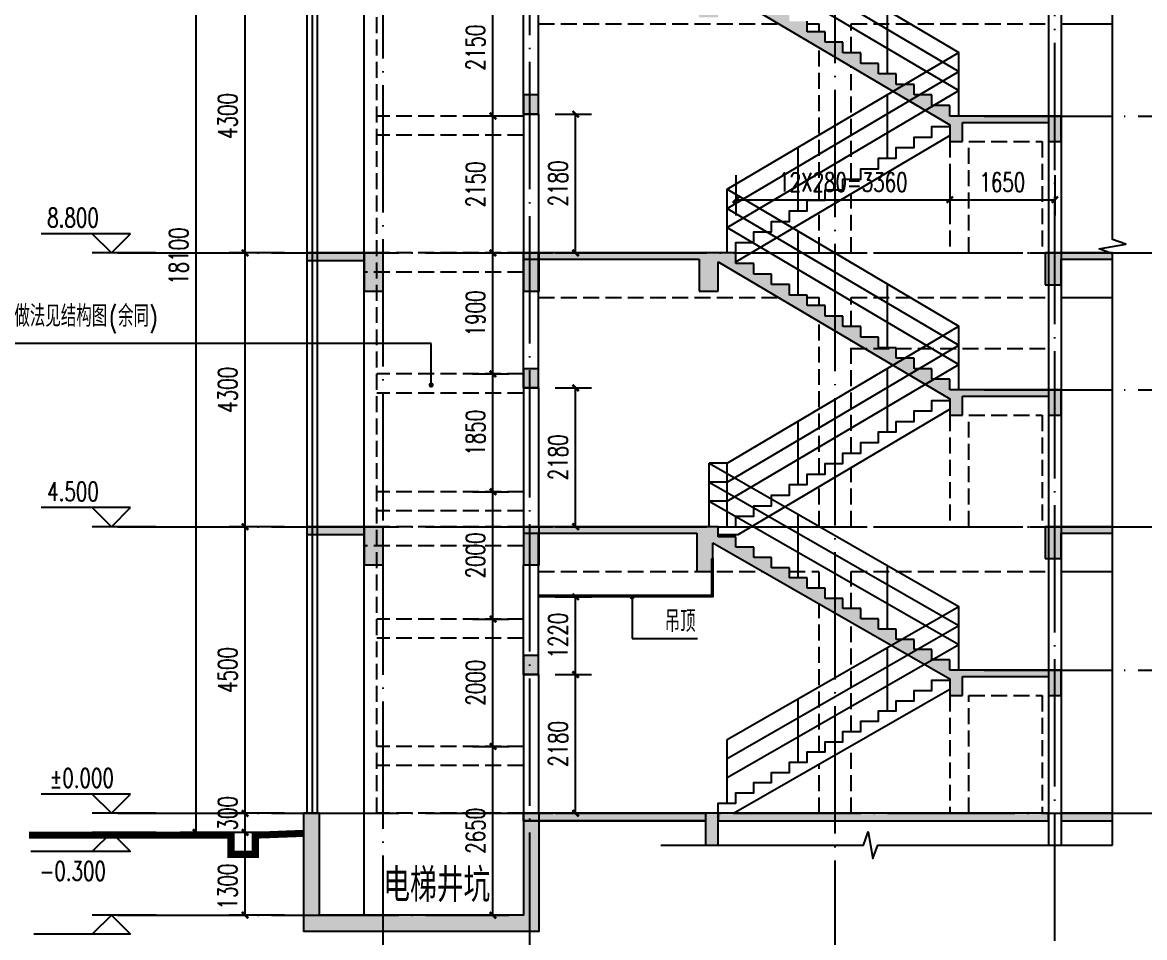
# Model space of a CAD drawing. Extents: x -93062 to 326984, y -142534 to 91021.
# Drawn here: x 140691 to 158321, y -97748 to -83378 of the extents above; entities that cross this region are included whole.
import ezdxf

# ---------------------------------------------------------------- set-up
doc = ezdxf.new("R2010")
doc.units = 0
doc.header["$LTSCALE"] = 1000
doc.header["$MEASUREMENT"] = 0
doc.linetypes.add('DASH', pattern=[0.35, 0.25, -0.1])
doc.linetypes.add('DOTE', pattern=[2.42, 2, -0.2, 0.02, -0.2])
doc.layers.get('0').update_dxf_attribs({"color": 8})
doc.layers.get('Defpoints').update_dxf_attribs({"color": 8})
for name, color, linetype in [('AXIS', 8, 'Continuous'), ('CENTRE LINE', 8, 'DOTE'), ('DIM_ELEV', 8, 'Continuous'), ('DIM_LEAD', 8, 'Continuous'), ('DIM_SYMB', 8, 'Continuous'), ('DOTE', 8, 'DOTE'), ('EQUIPMENT', 8, 'Continuous'), ('HANDRAIL', 8, 'FENCELINE1'), ('PUB_DIM', 8, 'Continuous'), ('PUB_TEXT', 8, 'Continuous'), ('STAIR', 8, 'Continuous'), ('TEXT', 8, 'Continuous'), ('WALL', 8, 'Continuous'), ('WINDOW', 8, 'Continuous')]:
    doc.layers.add(name, color=color, linetype=linetype)
doc.styles.add('_TCH_DIM', font='SIMPLEX', dxfattribs={"bigfont": 'GBCBIG'})
doc.styles.add('_TCH_DIM_T3', font='SIMPLEX', dxfattribs={"width": 0.705882, "bigfont": 'GBCBIG'})
doc.styles.add('HZTXT', font='geditxt.shx', dxfattribs={"width": 0.8, "bigfont": 'hztxt1.shx'})
doc.linetypes.add('FENCELINE1', pattern='A,0.25,-0.1,[133,ltypeshp.shx,S=0.1,R=0,X=-0.1,Y=0],-0.1,1', length=1.45)
doc.dimstyles.new('_TCH_ARCH&&100', dxfattribs={"dimtxt": 297.5, "dimasz": 100, "dimexe": 250, "dimexo": 300, "dimgap": 126.25, "dimtad": 1, "dimdec": 0, "dimzin": 0, "dimdsep": 46, "dimtxsty": '_TCH_DIM_T3', "dimblk": 'ARCHTICK', "dimcen": 0.09, "dimazin": 2, "dimtfac": 1, "dimtdec": 0, "dimtix": 1, "dimtmove": 2, "dimatfit": 3, "dimfxl": 1, "dimtolj": 1, "dimtzin": 0, "dimarcsym": 0})

# ---------------------------------------------------------------- blocks, each defined once
blk = doc.blocks.new('_ArchTick')
at = {"color": 0, "linetype": 'ByBlock', "const_width": 0.4}
blk.add_lwpolyline([(-0.5, -0.5), (0.5, 0.5)], dxfattribs=at)
blk = doc.blocks.new('*D126')
at = {"layer": 'Defpoints', "color": 0, "transparency": 16777216}
for p in [(147461, -82697), (148084, -82697), (147461, -84847)]:
    blk.add_point(p, dxfattribs=at)
at = {"layer": 'PUB_DIM', "color": 0, "lineweight": -2, "transparency": 16777216}
for p, q in [((147761, -82697), (148334, -82697)), ((148084, -84847), (148084, -82697)), ((147761, -84847), (148334, -84847))]:
    blk.add_line(p, q, dxfattribs=at)
at = {"layer": 'PUB_DIM', "color": 0, "lineweight": -2, "transparency": 16777216, "xscale": 100, "yscale": 100, "zscale": 100}
for p, rotation in [((148084, -82697), 90), ((148084, -84847), 270)]:
    blk.add_blockref('_ArchTick', p, dxfattribs=dict(at, rotation=rotation))
at = {"layer": 'PUB_DIM', "color": 0, "transparency": 16777216, "insert": (147809, -83772), "char_height": 297.5, "attachment_point": 5, "rotation": 90, "style": '_TCH_DIM_T3'}
blk.add_mtext('\\A1;2150', dxfattribs=at)
blk = doc.blocks.new('*D127')
at = {"layer": 'Defpoints', "color": 0, "transparency": 16777216}
for p in [(147461, -84847), (148084, -84847), (147461, -86997)]:
    blk.add_point(p, dxfattribs=at)
at = {"layer": 'PUB_DIM', "color": 0, "lineweight": -2, "transparency": 16777216}
for p, q in [((147761, -84847), (148334, -84847)), ((148084, -86997), (148084, -84847)), ((147761, -86997), (148334, -86997))]:
    blk.add_line(p, q, dxfattribs=at)
at = {"layer": 'PUB_DIM', "color": 0, "lineweight": -2, "transparency": 16777216, "xscale": 100, "yscale": 100, "zscale": 100}
for p, rotation in [((148084, -84847), 90), ((148084, -86997), 270)]:
    blk.add_blockref('_ArchTick', p, dxfattribs=dict(at, rotation=rotation))
at = {"layer": 'PUB_DIM', "color": 0, "transparency": 16777216, "insert": (147809, -85922), "char_height": 297.5, "attachment_point": 5, "rotation": 90, "style": '_TCH_DIM_T3'}
blk.add_mtext('\\A1;2150', dxfattribs=at)
blk = doc.blocks.new('*D128')
at = {"layer": 'Defpoints', "color": 0, "transparency": 16777216}
for p in [(147461, -86997), (148084, -86997), (147461, -88897)]:
    blk.add_point(p, dxfattribs=at)
at = {"layer": 'PUB_DIM', "color": 0, "lineweight": -2, "transparency": 16777216}
for p, q in [((147761, -86997), (148334, -86997)), ((148084, -88897), (148084, -86997)), ((147761, -88897), (148334, -88897))]:
    blk.add_line(p, q, dxfattribs=at)
at = {"layer": 'PUB_DIM', "color": 0, "lineweight": -2, "transparency": 16777216, "xscale": 100, "yscale": 100, "zscale": 100}
for p, rotation in [((148084, -86997), 90), ((148084, -88897), 270)]:
    blk.add_blockref('_ArchTick', p, dxfattribs=dict(at, rotation=rotation))
at = {"layer": 'PUB_DIM', "color": 0, "transparency": 16777216, "insert": (147809, -87947), "char_height": 297.5, "attachment_point": 5, "rotation": 90, "style": '_TCH_DIM_T3'}
blk.add_mtext('\\A1;1900', dxfattribs=at)
blk = doc.blocks.new('*D129')
at = {"layer": 'Defpoints', "color": 0, "transparency": 16777216}
for p in [(147461, -88897), (148084, -88897), (147461, -90747)]:
    blk.add_point(p, dxfattribs=at)
at = {"layer": 'PUB_DIM', "color": 0, "lineweight": -2, "transparency": 16777216}
for p, q in [((147761, -88897), (148334, -88897)), ((148084, -90747), (148084, -88897)), ((147761, -90747), (148334, -90747))]:
    blk.add_line(p, q, dxfattribs=at)
at = {"layer": 'PUB_DIM', "color": 0, "lineweight": -2, "transparency": 16777216, "xscale": 100, "yscale": 100, "zscale": 100}
for p, rotation in [((148084, -88897), 90), ((148084, -90747), 270)]:
    blk.add_blockref('_ArchTick', p, dxfattribs=dict(at, rotation=rotation))
at = {"layer": 'PUB_DIM', "color": 0, "transparency": 16777216, "insert": (147809, -89822), "char_height": 297.5, "attachment_point": 5, "rotation": 90, "style": '_TCH_DIM_T3'}
blk.add_mtext('\\A1;1850', dxfattribs=at)
blk = doc.blocks.new('*D130')
at = {"layer": 'Defpoints', "color": 0, "transparency": 16777216}
for p in [(147461, -90747), (148084, -90747), (147461, -92747)]:
    blk.add_point(p, dxfattribs=at)
at = {"layer": 'PUB_DIM', "color": 0, "lineweight": -2, "transparency": 16777216}
for p, q in [((147761, -90747), (148334, -90747)), ((148084, -92747), (148084, -90747)), ((147761, -92747), (148334, -92747))]:
    blk.add_line(p, q, dxfattribs=at)
at = {"layer": 'PUB_DIM', "color": 0, "lineweight": -2, "transparency": 16777216, "xscale": 100, "yscale": 100, "zscale": 100}
for p, rotation in [((148084, -90747), 90), ((148084, -92747), 270)]:
    blk.add_blockref('_ArchTick', p, dxfattribs=dict(at, rotation=rotation))
at = {"layer": 'PUB_DIM', "color": 0, "transparency": 16777216, "insert": (147809, -91747), "char_height": 297.5, "attachment_point": 5, "rotation": 90, "style": '_TCH_DIM_T3'}
blk.add_mtext('\\A1;2000', dxfattribs=at)
blk = doc.blocks.new('*D131')
at = {"layer": 'Defpoints', "color": 0, "transparency": 16777216}
for p in [(147461, -92747), (148084, -92747), (147461, -94747)]:
    blk.add_point(p, dxfattribs=at)
at = {"layer": 'PUB_DIM', "color": 0, "lineweight": -2, "transparency": 16777216}
for p, q in [((147761, -92747), (148334, -92747)), ((148084, -94747), (148084, -92747)), ((147761, -94747), (148334, -94747))]:
    blk.add_line(p, q, dxfattribs=at)
at = {"layer": 'PUB_DIM', "color": 0, "lineweight": -2, "transparency": 16777216, "xscale": 100, "yscale": 100, "zscale": 100}
for p, rotation in [((148084, -92747), 90), ((148084, -94747), 270)]:
    blk.add_blockref('_ArchTick', p, dxfattribs=dict(at, rotation=rotation))
at = {"layer": 'PUB_DIM', "color": 0, "transparency": 16777216, "insert": (147809, -93747), "char_height": 297.5, "attachment_point": 5, "rotation": 90, "style": '_TCH_DIM_T3'}
blk.add_mtext('\\A1;2000', dxfattribs=at)
blk = doc.blocks.new('*D132')
at = {"layer": 'Defpoints', "color": 0, "transparency": 16777216}
for p in [(147461, -94747), (148084, -94747), (147461, -97397)]:
    blk.add_point(p, dxfattribs=at)
at = {"layer": 'PUB_DIM', "color": 0, "lineweight": -2, "transparency": 16777216}
for p, q in [((147761, -94747), (148334, -94747)), ((148084, -97397), (148084, -94747)), ((147761, -97397), (148334, -97397))]:
    blk.add_line(p, q, dxfattribs=at)
at = {"layer": 'PUB_DIM', "color": 0, "lineweight": -2, "transparency": 16777216, "xscale": 100, "yscale": 100, "zscale": 100}
for p, rotation in [((148084, -94747), 90), ((148084, -97397), 270)]:
    blk.add_blockref('_ArchTick', p, dxfattribs=dict(at, rotation=rotation))
at = {"layer": 'PUB_DIM', "color": 0, "transparency": 16777216, "insert": (147809, -96072), "char_height": 297.5, "attachment_point": 5, "rotation": 90, "style": '_TCH_DIM_T3'}
blk.add_mtext('\\A1;2650', dxfattribs=at)
blk = doc.blocks.new('*D524')
at = {"layer": 'AXIS', "color": 0, "lineweight": -2, "transparency": 16777216}
for p, q in [((151901, -85778), (151901, -86411)), ((155261, -85778), (155261, -86411)), ((151901, -86161), (155261, -86161))]:
    blk.add_line(p, q, dxfattribs=at)
at = {"layer": 'Defpoints', "color": 0, "transparency": 16777216}
for p in [(151901, -85478), (155261, -85478), (155261, -86161)]:
    blk.add_point(p, dxfattribs=at)
at = {"layer": 'AXIS', "color": 0, "lineweight": -2, "transparency": 16777216, "xscale": 100, "yscale": 100, "zscale": 100, "rotation": 180}
blk.add_blockref('_ArchTick', (151901, -86161), dxfattribs=at)
at = {"layer": 'AXIS', "color": 0, "lineweight": -2, "transparency": 16777216, "xscale": 100, "yscale": 100, "zscale": 100}
blk.add_blockref('_ArchTick', (155261, -86161), dxfattribs=at)
at = {"layer": 'AXIS', "color": 0, "transparency": 16777216, "insert": (153581, -85886), "char_height": 297.5, "attachment_point": 5, "style": '_TCH_DIM_T3'}
blk.add_mtext('\\A1;12X280=3360', dxfattribs=at)
blk = doc.blocks.new('*D525')
at = {"layer": 'AXIS', "color": 0, "lineweight": -2, "transparency": 16777216}
for p, q in [((155261, -85778), (155261, -86411)), ((156911, -85778), (156911, -86411)), ((155261, -86161), (156911, -86161))]:
    blk.add_line(p, q, dxfattribs=at)
at = {"layer": 'Defpoints', "color": 0, "transparency": 16777216}
for p in [(155261, -85478), (156911, -85478), (156911, -86161)]:
    blk.add_point(p, dxfattribs=at)
at = {"layer": 'AXIS', "color": 0, "lineweight": -2, "transparency": 16777216, "xscale": 100, "yscale": 100, "zscale": 100, "rotation": 180}
blk.add_blockref('_ArchTick', (155261, -86161), dxfattribs=at)
at = {"layer": 'AXIS', "color": 0, "lineweight": -2, "transparency": 16777216, "xscale": 100, "yscale": 100, "zscale": 100}
blk.add_blockref('_ArchTick', (156911, -86161), dxfattribs=at)
at = {"layer": 'AXIS', "color": 0, "transparency": 16777216, "insert": (156086, -85886), "char_height": 297.5, "attachment_point": 5, "style": '_TCH_DIM_T3'}
blk.add_mtext('\\A1;1650', dxfattribs=at)
blk = doc.blocks.new('*D526')
at = {"layer": 'Defpoints', "color": 0, "transparency": 16777216}
for p in [(143421, -77997), (145109, -77997), (145109, -96097)]:
    blk.add_point(p, dxfattribs=at)
at = {"layer": 'PUB_DIM', "color": 0, "lineweight": -2, "transparency": 16777216}
for p, q in [((144809, -77997), (143171, -77997)), ((143421, -96097), (143421, -77997)), ((144809, -96097), (143171, -96097))]:
    blk.add_line(p, q, dxfattribs=at)
at = {"layer": 'PUB_DIM', "color": 0, "lineweight": -2, "transparency": 16777216, "xscale": 100, "yscale": 100, "zscale": 100}
for p, rotation in [((143421, -77997), 90), ((143421, -96097), 270)]:
    blk.add_blockref('_ArchTick', p, dxfattribs=dict(at, rotation=rotation))
at = {"layer": 'PUB_DIM', "color": 0, "transparency": 16777216, "insert": (143146, -87047), "char_height": 297.5, "attachment_point": 5, "rotation": 90, "style": '_TCH_DIM_T3'}
blk.add_mtext('\\A1;18100', dxfattribs=at)
blk = doc.blocks.new('*D527')
at = {"layer": 'Defpoints', "color": 0, "transparency": 16777216}
for p in [(144189, -96097), (145109, -96097), (145109, -97397)]:
    blk.add_point(p, dxfattribs=at)
at = {"layer": 'PUB_DIM', "color": 0, "lineweight": -2, "transparency": 16777216}
for p, q in [((144809, -96097), (143939, -96097)), ((144189, -97397), (144189, -96097)), ((144809, -97397), (143939, -97397))]:
    blk.add_line(p, q, dxfattribs=at)
at = {"layer": 'PUB_DIM', "color": 0, "lineweight": -2, "transparency": 16777216, "xscale": 100, "yscale": 100, "zscale": 100}
for p, rotation in [((144189, -96097), 90), ((144189, -97397), 270)]:
    blk.add_blockref('_ArchTick', p, dxfattribs=dict(at, rotation=rotation))
at = {"layer": 'PUB_DIM', "color": 0, "transparency": 16777216, "insert": (143914, -96947), "char_height": 297.5, "attachment_point": 5, "rotation": 90, "style": '_TCH_DIM_T3'}
blk.add_mtext('\\A1;1300', dxfattribs=at)
blk = doc.blocks.new('*D528')
at = {"layer": 'Defpoints', "color": 0, "transparency": 16777216}
for p in [(144189, -95797), (145109, -95797), (145109, -96097)]:
    blk.add_point(p, dxfattribs=at)
at = {"layer": 'PUB_DIM', "color": 0, "lineweight": -2, "transparency": 16777216}
for p, q in [((144809, -95797), (143939, -95797)), ((144189, -96097), (144189, -95797)), ((144809, -96097), (143939, -96097))]:
    blk.add_line(p, q, dxfattribs=at)
at = {"layer": 'PUB_DIM', "color": 0, "lineweight": -2, "transparency": 16777216, "xscale": 100, "yscale": 100, "zscale": 100}
for p, rotation in [((144189, -95797), 90), ((144189, -96097), 270)]:
    blk.add_blockref('_ArchTick', p, dxfattribs=dict(at, rotation=rotation))
at = {"layer": 'PUB_DIM', "color": 0, "transparency": 16777216, "insert": (143914, -95797), "char_height": 297.5, "attachment_point": 5, "rotation": 90, "style": '_TCH_DIM_T3'}
blk.add_mtext('\\A1;300', dxfattribs=at)
blk = doc.blocks.new('*D529')
at = {"layer": 'Defpoints', "color": 0, "transparency": 16777216}
for p in [(144189, -91297), (145109, -91297), (145109, -95797)]:
    blk.add_point(p, dxfattribs=at)
at = {"layer": 'PUB_DIM', "color": 0, "lineweight": -2, "transparency": 16777216}
for p, q in [((144809, -91297), (143939, -91297)), ((144189, -95797), (144189, -91297)), ((144809, -95797), (143939, -95797))]:
    blk.add_line(p, q, dxfattribs=at)
at = {"layer": 'PUB_DIM', "color": 0, "lineweight": -2, "transparency": 16777216, "xscale": 100, "yscale": 100, "zscale": 100}
for p, rotation in [((144189, -91297), 90), ((144189, -95797), 270)]:
    blk.add_blockref('_ArchTick', p, dxfattribs=dict(at, rotation=rotation))
at = {"layer": 'PUB_DIM', "color": 0, "transparency": 16777216, "insert": (143914, -93547), "char_height": 297.5, "attachment_point": 5, "rotation": 90, "style": '_TCH_DIM_T3'}
blk.add_mtext('\\A1;4500', dxfattribs=at)
blk = doc.blocks.new('*D530')
at = {"layer": 'Defpoints', "color": 0, "transparency": 16777216}
for p in [(144189, -86997), (145109, -86997), (145109, -91297)]:
    blk.add_point(p, dxfattribs=at)
at = {"layer": 'PUB_DIM', "color": 0, "lineweight": -2, "transparency": 16777216}
for p, q in [((144809, -86997), (143939, -86997)), ((144189, -91297), (144189, -86997)), ((144809, -91297), (143939, -91297))]:
    blk.add_line(p, q, dxfattribs=at)
at = {"layer": 'PUB_DIM', "color": 0, "lineweight": -2, "transparency": 16777216, "xscale": 100, "yscale": 100, "zscale": 100}
for p, rotation in [((144189, -86997), 90), ((144189, -91297), 270)]:
    blk.add_blockref('_ArchTick', p, dxfattribs=dict(at, rotation=rotation))
at = {"layer": 'PUB_DIM', "color": 0, "transparency": 16777216, "insert": (143914, -89147), "char_height": 297.5, "attachment_point": 5, "rotation": 90, "style": '_TCH_DIM_T3'}
blk.add_mtext('\\A1;4300', dxfattribs=at)
blk = doc.blocks.new('*D531')
at = {"layer": 'Defpoints', "color": 0, "transparency": 16777216}
for p in [(144189, -82697), (145109, -82697), (145109, -86997)]:
    blk.add_point(p, dxfattribs=at)
at = {"layer": 'PUB_DIM', "color": 0, "lineweight": -2, "transparency": 16777216}
for p, q in [((144809, -82697), (143939, -82697)), ((144189, -86997), (144189, -82697)), ((144809, -86997), (143939, -86997))]:
    blk.add_line(p, q, dxfattribs=at)
at = {"layer": 'PUB_DIM', "color": 0, "lineweight": -2, "transparency": 16777216, "xscale": 100, "yscale": 100, "zscale": 100}
for p, rotation in [((144189, -82697), 90), ((144189, -86997), 270)]:
    blk.add_blockref('_ArchTick', p, dxfattribs=dict(at, rotation=rotation))
at = {"layer": 'PUB_DIM', "color": 0, "transparency": 16777216, "insert": (143914, -84847), "char_height": 297.5, "attachment_point": 5, "rotation": 90, "style": '_TCH_DIM_T3'}
blk.add_mtext('\\A1;4300', dxfattribs=at)
blk = doc.blocks.new('*D546')
at = {"layer": 'Defpoints', "color": 0, "transparency": 16777216}
for p in [(148761, -92397), (149382, -92397), (148761, -93617)]:
    blk.add_point(p, dxfattribs=at)
at = {"layer": 'PUB_DIM', "color": 0, "lineweight": -2, "transparency": 16777216}
for p, q in [((149061, -92397), (149632, -92397)), ((149382, -93617), (149382, -92397)), ((149061, -93617), (149632, -93617))]:
    blk.add_line(p, q, dxfattribs=at)
at = {"layer": 'PUB_DIM', "color": 0, "lineweight": -2, "transparency": 16777216, "xscale": 100, "yscale": 100, "zscale": 100}
for p, rotation in [((149382, -92397), 90), ((149382, -93617), 270)]:
    blk.add_blockref('_ArchTick', p, dxfattribs=dict(at, rotation=rotation))
at = {"layer": 'PUB_DIM', "color": 0, "transparency": 16777216, "insert": (149107, -93007), "char_height": 297.5, "attachment_point": 5, "rotation": 90, "style": '_TCH_DIM_T3'}
blk.add_mtext('\\A1;1220', dxfattribs=at)
blk = doc.blocks.new('*D547')
at = {"layer": 'Defpoints', "color": 0, "transparency": 16777216}
for p in [(148761, -93617), (149382, -93617), (148761, -95797)]:
    blk.add_point(p, dxfattribs=at)
at = {"layer": 'PUB_DIM', "color": 0, "lineweight": -2, "transparency": 16777216}
for p, q in [((149061, -93617), (149632, -93617)), ((149382, -95797), (149382, -93617)), ((149061, -95797), (149632, -95797))]:
    blk.add_line(p, q, dxfattribs=at)
at = {"layer": 'PUB_DIM', "color": 0, "lineweight": -2, "transparency": 16777216, "xscale": 100, "yscale": 100, "zscale": 100}
for p, rotation in [((149382, -93617), 90), ((149382, -95797), 270)]:
    blk.add_blockref('_ArchTick', p, dxfattribs=dict(at, rotation=rotation))
at = {"layer": 'PUB_DIM', "color": 0, "transparency": 16777216, "insert": (149107, -94707), "char_height": 297.5, "attachment_point": 5, "rotation": 90, "style": '_TCH_DIM_T3'}
blk.add_mtext('\\A1;2180', dxfattribs=at)
blk = doc.blocks.new('*D548')
at = {"layer": 'Defpoints', "color": 0, "transparency": 16777216}
for p in [(148761, -89117), (149382, -89117), (148761, -91297)]:
    blk.add_point(p, dxfattribs=at)
at = {"layer": 'PUB_DIM', "color": 0, "lineweight": -2, "transparency": 16777216}
for p, q in [((149061, -89117), (149632, -89117)), ((149382, -91297), (149382, -89117)), ((149061, -91297), (149632, -91297))]:
    blk.add_line(p, q, dxfattribs=at)
at = {"layer": 'PUB_DIM', "color": 0, "lineweight": -2, "transparency": 16777216, "xscale": 100, "yscale": 100, "zscale": 100}
for p, rotation in [((149382, -89117), 90), ((149382, -91297), 270)]:
    blk.add_blockref('_ArchTick', p, dxfattribs=dict(at, rotation=rotation))
at = {"layer": 'PUB_DIM', "color": 0, "transparency": 16777216, "insert": (149107, -90207), "char_height": 297.5, "attachment_point": 5, "rotation": 90, "style": '_TCH_DIM_T3'}
blk.add_mtext('\\A1;2180', dxfattribs=at)
blk = doc.blocks.new('*D549')
at = {"layer": 'Defpoints', "color": 0, "transparency": 16777216}
for p in [(148761, -84817), (149382, -84817), (148761, -86997)]:
    blk.add_point(p, dxfattribs=at)
at = {"layer": 'PUB_DIM', "color": 0, "lineweight": -2, "transparency": 16777216}
for p, q in [((149061, -84817), (149632, -84817)), ((149382, -86997), (149382, -84817)), ((149061, -86997), (149632, -86997))]:
    blk.add_line(p, q, dxfattribs=at)
at = {"layer": 'PUB_DIM', "color": 0, "lineweight": -2, "transparency": 16777216, "xscale": 100, "yscale": 100, "zscale": 100}
for p, rotation in [((149382, -84817), 90), ((149382, -86997), 270)]:
    blk.add_blockref('_ArchTick', p, dxfattribs=dict(at, rotation=rotation))
at = {"layer": 'PUB_DIM', "color": 0, "transparency": 16777216, "insert": (149107, -85907), "char_height": 297.5, "attachment_point": 5, "rotation": 90, "style": '_TCH_DIM_T3'}
blk.add_mtext('\\A1;2180', dxfattribs=at)

msp = doc.modelspace()

# ---------------------------------------------------------------- hatches: boundary and pattern name
at = {"layer": 'WALL'}
for points in [[(156810.7, -85247.4), (157010.7, -85247.4), (157010.7, -84847.4), (155260.7, -84847.4), (155260.7, -84682), (154980.7, -84682), (154980.7, -84516.6), (154700.7, -84516.6), (154700.7, -84351.2), (154420.7, -84351.2), (154420.7, -84185.8), (154140.7, -84185.8), (154140.7, -84020.5), (153860.7, -84020.5), (153860.7, -83855.1), (153580.7, -83855.1), (153580.7, -83689.7), (153300.7, -83689.7), (153300.7, -83524.3), (153020.7, -83524.3), (153020.7, -83358.9), (152740.7, -83358.9), (152740.7, -83193.6), (152460.7, -83193.6), (152460.7, -83028.2), (152180.7, -83028.2), (152180.7, -82862.8), (151900.7, -82862.8), (151900.7, -82697.4), (148760.7, -82697.2), (148760.7, -82797.2), (151320.7, -82797.4), (151320.7, -83297.4), (151620.7, -83297.4), (151620.7, -82836.8), (155260.7, -84986.7), (155260.7, -85247.4), (155460.7, -85247.4), (155460.7, -84947.4), (156810.7, -84947.4)], [(148560.7, -84817.2), (148800.7, -84817.2), (148800.7, -84517.2), (148560.7, -84517.2)], [(145160.7, -87117.2), (146060.7, -87117.2), (146060.7, -86997.2), (145160.7, -86997.2)], [(146360.7, -86997.2), (146060.7, -86997.2), (146060.7, -87597.2), (146360.7, -87597.2)], [(148560.7, -87597.2), (148810.7, -87597.2), (148810.7, -86997.2), (148560.7, -86997.2)], [(151620.7, -87136.8), (155260.7, -89286.7), (155260.7, -89547.4), (155460.7, -89547.4), (155460.7, -89247.4), (156810.7, -89247.4), (156810.7, -89547.4), (157010.7, -89547.4), (157010.7, -89147.4), (155260.7, -89147.4), (155260.7, -88982), (154980.7, -88982), (154980.7, -88816.6), (154700.7, -88816.6), (154700.7, -88651.2), (154420.7, -88651.2), (154420.7, -88485.8), (154140.7, -88485.8), (154140.7, -88320.5), (153860.7, -88320.5), (153860.7, -88155.1), (153580.7, -88155.1), (153580.7, -87989.7), (153300.7, -87989.7), (153300.7, -87824.3), (153020.7, -87824.3), (153020.7, -87658.9), (152740.7, -87658.9), (152740.7, -87493.6), (152460.7, -87493.6), (152460.7, -87328.2), (152180.7, -87328.2), (152180.7, -87162.8), (151900.7, -87162.8), (151900.7, -86997.4), (148760.7, -86997.2), (148760.7, -87097.2), (151320.7, -87097.4), (151320.7, -87597.4), (151620.7, -87597.4)], [(157010.7, -87497.3), (157010.7, -87097.3), (157815.7, -87097.3), (157815.7, -86997.3), (156760.7, -86997.3), (156760.7, -87497.3)], [(148560.7, -89117.2), (148800.7, -89117.2), (148800.7, -88817.2), (148560.7, -88817.2)], [(145160.7, -91417.2), (146060.7, -91417.2), (146060.7, -91297.2), (145160.7, -91297.2)], [(146360.7, -91297.2), (146060.7, -91297.2), (146060.7, -91897.2), (146360.7, -91897.2)], [(148560.7, -91897.2), (148810.7, -91897.2), (148810.7, -91297.2), (148560.7, -91297.2)], [(156810.7, -93647.2), (156810.7, -93947.2), (157010.7, -93947.2), (157010.7, -93547.2), (155260.7, -93547.2), (155260.7, -93386.5), (154980.7, -93386.5), (154980.7, -93225.7), (154700.7, -93225.7), (154700.7, -93065), (154420.7, -93065), (154420.7, -92904.3), (154140.7, -92904.3), (154140.7, -92743.6), (153860.7, -92743.6), (153860.7, -92582.9), (153580.7, -92582.9), (153580.7, -92422.2), (153300.7, -92422.2), (153300.7, -92261.5), (153020.7, -92261.5), (153020.7, -92100.7), (152740.7, -92100.7), (152740.7, -91940), (152460.7, -91940), (152460.7, -91779.3), (152180.7, -91779.3), (152180.7, -91618.6), (151900.7, -91618.6), (151900.7, -91457.9), (151620.7, -91457.9), (151620.7, -91297.2), (148760.7, -91297.2), (148760.7, -91397.2), (151285.7, -91397.2), (151285.7, -91997.2), (151535.7, -91997.2), (151535.7, -91547.5), (155260.7, -93685.5), (155260.7, -93947.2), (155460.7, -93947.2), (155460.7, -93647.2)], [(157010.7, -91797.2), (157010.7, -91397.2), (157815.7, -91397.2), (157815.7, -91297.2), (156760.7, -91297.2), (156760.7, -91797.2)], [(148560.7, -93617.2), (148800.7, -93617.2), (148800.7, -93317.2), (148560.7, -93317.2)], [(151420.7, -95797.2), (151420.7, -96297.2), (151620.7, -96297.2), (151620.7, -95797.2)], [(157010.7, -95917.2), (157815.7, -95917.2), (157815.7, -95797.2), (157010.7, -95797.2)]]:
    msp.add_hatch(color=256, dxfattribs=at).paths.add_polyline_path(points)
h = msp.add_hatch(color=256, dxfattribs=at)
h.dxf.hatch_style = 1
h.paths.add_polyline_path([(145358.7, -95797.2), (145108.7, -95797.2), (145108.7, -97647.2), (148810.7, -97647.2), (148810.7, -95797.2), (148560.7, -95797.2), (148560.7, -97397.2), (145358.7, -97397.2)])
h = msp.add_hatch(color=256, dxfattribs=at)
h.paths.add_polyline_path([(156810.7, -95797.2), (156810.7, -95917.2)], flags=17)
h.paths.add_polyline_path([(151620.7, -95797.2), (151620.7, -95917.2), (156810.7, -95917.2), (156810.7, -95797.2)])
h.paths.add_polyline_path([(151420.7, -95797.2), (148760.7, -95797.2), (148760.7, -95917.2), (151420.7, -95917.2)])

# ---------------------------------------------------------------- linework, layer by layer
at = {"const_width": 100}
msp.add_lwpolyline([(140795.5, -96147.2), (143958.7, -96147.2), (143958.7, -96447.2), (144358.7, -96447.2), (144358.7, -96145.3), (145110.5, -96117.1)], dxfattribs=at)
msp.add_lwpolyline([(140795.5, -96097.2), (144008.7, -96097.2), (144008.7, -96397.2), (144308.7, -96397.2), (144308.7, -96097.2), (145108.7, -96067.2)])
at = {"layer": 'CENTRE LINE'}
msp.add_line((156910.7, -97798.5), (156910.7, -77782.5), dxfattribs=at)
msp.add_lwpolyline([(148660.7, -98098.5), (148660.7, -77754)], dxfattribs=at)
at = {"layer": 'DIM_ELEV'}
for p, q in [((142388.5, -86697.2), (140984.5, -86697.2)), ((142088.5, -86997.2), (141788.5, -86697.2)), ((142088.5, -86997.2), (142388.5, -86697.2)), ((142788.5, -86997.2), (141788.5, -86997.2)), ((142388.5, -90997.2), (140984.5, -90997.2)), ((142088.5, -91297.2), (141788.5, -90997.2)), ((142088.5, -91297.2), (142388.5, -90997.2)), ((142788.5, -91297.2), (141788.5, -91297.2)), ((142388.5, -95497.2), (140984.5, -95497.2)), ((142088.5, -95797.2), (141788.5, -95497.2)), ((142088.5, -95797.2), (142388.5, -95497.2)), ((142788.5, -95797.2), (141788.5, -95797.2)), ((142088.5, -96097.2), (141788.5, -96397.2)), ((142791, -96097.2), (141788.5, -96097.2)), ((142088.5, -96097.2), (142388.5, -96397.2)), ((142388.5, -96397.2), (140823.5, -96397.2)), ((142088.5, -97397.2), (141788.5, -97697.2)), ((142791, -97397.2), (141788.5, -97397.2)), ((142088.5, -97397.2), (142388.5, -97697.2)), ((142388.5, -97697.2), (140869.5, -97697.2))]:
    msp.add_line(p, q, dxfattribs=at)
at = {"layer": 'DIM_LEAD'}
for p, q in [((147112.3, -88417.9), (139244.6, -88417.9)), ((147112.3, -89071.8), (147112.3, -88417.9)), ((150268.2, -92397.2), (150268.2, -93054.1)), ((150268.2, -93054.1), (151295.6, -93054.1))]:
    msp.add_line(p, q, dxfattribs=at)
at = {"layer": 'DIM_LEAD', "const_width": 40}
for points in [[(147112.3, -89091.8, 1), (147112.3, -89051.8, 1)], [(150268.2, -92377.2, 1), (150268.2, -92417.2, 1)]]:
    msp.add_lwpolyline(points, format="xyb", close=True, dxfattribs=at)
at = {"layer": 'DIM_SYMB'}
for points in [[(157815.7, -96297.2), (157815.7, -87009.8), (157605.7, -86933.4), (158025.7, -86859.3), (157815.7, -86784.8), (157815.7, -76032)], [(150720.7, -96297.2), (153903.2, -96297.2), (153979.7, -96087.2), (154053.7, -96507.2), (154128.2, -96297.2), (157815.7, -96297.2)]]:
    msp.add_lwpolyline(points, dxfattribs=at)
at = {"layer": 'DOTE'}
for p, q in [((155798.5, -84847.4), (161352, -84847.4)), ((142183.2, -86997.2), (161184, -86997.2)), ((155798.5, -89147.4), (161352, -89147.4)), ((142183.2, -91297.2), (161184, -91297.2)), ((155798.5, -93547.2), (161352, -93547.2)), ((142183.2, -95797.2), (161184, -95797.2)), ((142183.2, -97397.2), (147877, -97397.2))]:
    msp.add_line(p, q, dxfattribs=at)
for points in [[(146360.7, -98461.5), (146360.7, -76608)], [(153460.7, -98535.5), (153460.7, -76608)]]:
    msp.add_lwpolyline(points, dxfattribs=at)
at = {"layer": 'EQUIPMENT'}
for points in [[(151535.7, -91797.2), (151535.7, -92397.2), (148800.7, -92397.2)], [(151515.7, -91797.2), (151515.7, -92377.2), (148800.7, -92377.2)]]:
    msp.add_lwpolyline(points, dxfattribs=at)
at = {"layer": 'HANDRAIL', "linetype": 'ByBlock'}
for p, q in [((151760.7, -81697.4), (155400.7, -83847.4)), ((151760.7, -81997.4), (155400.7, -84147.4)), ((151760.7, -82297.4), (155400.7, -84447.4)), ((154280.7, -84185.8), (154280.7, -83185.8)), ((155400.7, -84847.4), (155400.7, -83847.4)), ((151760.6, -85997.4), (155400.7, -88147.4)), ((151760.6, -86997.4), (151760.6, -85997.4)), ((151760.6, -86297.4), (155400.7, -88447.4)), ((151760.6, -86597.4), (155400.7, -88747.4)), ((152880.7, -87658.9), (152880.7, -86658.9)), ((154280.7, -88485.8), (154280.7, -87485.8)), ((155400.7, -89147.4), (155400.7, -88147.4)), ((151480.7, -90297.2), (155400.7, -92547.2)), ((151480.7, -91297.2), (151480.7, -90297.2)), ((151480.7, -90597.2), (155400.7, -92847.2)), ((151480.7, -90897.2), (155400.7, -93147.2)), ((152880.7, -92100.7), (152880.7, -91100.7)), ((154280.7, -92904.3), (154280.7, -91904.3)), ((155400.7, -93547.2), (155400.7, -92547.2))]:
    msp.add_line(p, q, dxfattribs=at)
at = {"layer": 'HANDRAIL', "color": 251, "linetype": 'ByBlock'}
for p, q in [((151760.6, -85997.4), (155400.7, -83847.4)), ((151760.6, -86297.4), (155400.7, -84147.4)), ((151760.6, -86597.4), (155400.7, -84447.4)), ((154280.7, -85508.9), (154280.7, -84508.9)), ((152880.7, -86335.8), (152880.7, -85335.8)), ((151760.9, -90297.2), (155400.7, -88147.4)), ((151760.9, -90597.2), (155400.7, -88447.4)), ((151760.9, -90897.2), (155400.7, -88747.4)), ((154280.7, -89808.8), (154280.7, -88808.8)), ((152880.7, -90635.7), (152880.7, -89635.7)), ((151760.9, -90297.2), (151480.7, -90297.2)), ((151760.9, -91297.2), (151760.9, -90297.2)), ((151760.9, -90597.2), (151480.7, -90597.2)), ((151760.9, -90897.2), (151480.7, -90897.2)), ((151760.7, -94636.5), (155400.7, -92547.2)), ((151760.7, -94936.5), (155400.7, -92847.2)), ((151760.7, -95236.5), (155400.7, -93147.2)), ((154280.7, -94190), (154280.7, -93190)), ((152880.7, -94993.6), (152880.7, -93993.6)), ((151760.7, -95636.5), (151760.7, -94636.5))]:
    msp.add_line(p, q, dxfattribs=at)
at = {"layer": 'STAIR'}
for points in [[(146060.7, -97397.2), (146060.7, -78117.2)], [(151900.7, -86997.3), (151900.7, -86831.9), (152180.7, -86831.9), (152180.7, -86666.5), (152460.7, -86666.5), (152460.7, -86501.2), (152740.7, -86501.2), (152740.7, -86335.8), (153020.7, -86335.8), (153020.7, -86170.4), (153300.7, -86170.4), (153300.7, -86005), (153580.7, -86005), (153580.7, -85839.6), (153860.7, -85839.6), (153860.7, -85674.3), (154140.7, -85674.3), (154140.7, -85508.9), (154420.7, -85508.9), (154420.7, -85343.5), (154700.7, -85343.5), (154700.7, -85178.1), (154980.7, -85178.1), (154980.7, -85012.7), (155260.7, -85012.7)], [(151900.7, -87136.7), (155260.7, -85152.1)], [(151620.7, -91297.2), (151900.7, -91297.2), (151900.7, -91131.8), (152180.7, -91131.8), (152180.7, -90966.4), (152460.7, -90966.4), (152460.7, -90801), (152740.7, -90801), (152740.7, -90635.7), (153020.7, -90635.7), (153020.7, -90470.3), (153300.7, -90470.3), (153300.7, -90304.9), (153580.7, -90304.9), (153580.7, -90139.5), (153860.7, -90139.5), (153860.7, -89974.1), (154140.7, -89974.1), (154140.7, -89808.8), (154420.7, -89808.8), (154420.7, -89643.4), (154700.7, -89643.4), (154700.7, -89478), (154980.7, -89478), (154980.7, -89312.6), (155260.7, -89312.6)], [(151620.7, -91417.2), (151933.5, -91417.2), (155260.7, -89452)], [(151620.7, -95797.2), (151620.7, -95636.5), (151900.7, -95636.5), (151900.7, -95475.7), (152180.7, -95475.7), (152180.7, -95315), (152460.7, -95315), (152460.7, -95154.3), (152740.7, -95154.3), (152740.7, -94993.6), (153020.7, -94993.6), (153020.7, -94832.9), (153300.7, -94832.9), (153300.7, -94672.2), (153580.7, -94672.2), (153580.7, -94511.5), (153860.7, -94511.5), (153860.7, -94350.7), (154140.7, -94350.7), (154140.7, -94190), (154420.7, -94190), (154420.7, -94029.3), (154700.7, -94029.3), (154700.7, -93868.6), (154980.7, -93868.6), (154980.7, -93707.9), (155260.7, -93707.9)], [(151861.8, -95797.2), (155260.7, -93846.3)]]:
    msp.add_lwpolyline(points, dxfattribs=at)
at = {"layer": 'WALL'}
for p, q in [((156810.7, -76032), (156810.7, -96297.2)), ((157010.7, -76032), (157010.7, -96297.2)), ((151620.7, -82836.8), (155260.7, -84986.7)), ((153020.7, -83524.3), (153020.7, -83358.9)), ((153300.7, -83524.3), (153020.7, -83524.3)), ((153300.7, -83689.7), (153300.7, -83524.3)), ((153580.7, -83689.7), (153300.7, -83689.7)), ((153580.7, -83855.1), (153580.7, -83689.7)), ((153860.7, -83855.1), (153580.7, -83855.1)), ((153860.7, -84020.5), (153860.7, -83855.1)), ((154140.7, -84020.5), (153860.7, -84020.5)), ((154140.7, -84185.8), (154140.7, -84020.5)), ((154420.7, -84185.8), (154140.7, -84185.8)), ((154420.7, -84351.2), (154420.7, -84185.8)), ((154700.7, -84351.2), (154420.7, -84351.2)), ((154700.7, -84516.6), (154700.7, -84351.2)), ((154980.7, -84516.6), (154700.7, -84516.6)), ((154980.7, -84682), (154980.7, -84516.6)), ((155260.7, -84682), (154980.7, -84682)), ((155260.7, -84847.4), (155260.7, -84682)), ((148800.7, -84817.2), (148560.7, -84817.2)), ((157010.7, -84847.4), (155260.7, -84847.4)), ((155460.7, -85247.4), (155460.7, -84947.4)), ((155460.7, -84947.4), (156810.7, -84947.4)), ((156810.7, -84947.4), (156810.7, -85247.4)), ((157010.7, -85247.4), (157010.7, -84847.4)), ((155260.7, -84986.7), (155260.7, -85247.4)), ((155260.7, -85247.4), (155460.7, -85247.4)), ((156810.7, -85247.4), (157010.7, -85247.4)), ((151900.7, -86997.4), (148560.7, -86997.4)), ((148560.7, -86997.4), (148560.7, -87097.4)), ((151900.7, -87162.8), (151900.7, -86997.4)), ((157815.7, -86997.3), (156760.7, -86997.3)), ((156760.7, -86997.3), (156760.7, -87497.3)), ((157815.7, -87097.3), (157815.7, -86997.3)), ((148560.7, -87097.2), (151320.7, -87097.4)), ((151320.7, -87097.4), (151320.7, -87597.4)), ((151620.7, -87136.8), (155260.7, -89286.7)), ((151620.7, -87597.4), (151620.7, -87136.8)), ((152180.7, -87162.8), (151900.7, -87162.8)), ((152180.7, -87328.2), (152180.7, -87162.8)), ((157010.7, -87497.3), (157010.7, -87097.3)), ((157010.7, -87097.3), (157815.7, -87097.3)), ((152460.7, -87328.2), (152180.7, -87328.2)), ((152460.7, -87493.6), (152460.7, -87328.2)), ((151320.7, -87597.4), (151620.7, -87597.4)), ((152740.7, -87493.6), (152460.7, -87493.6)), ((152740.7, -87658.9), (152740.7, -87493.6)), ((156760.7, -87497.3), (157010.7, -87497.3)), ((153020.7, -87658.9), (152740.7, -87658.9)), ((153020.7, -87824.3), (153020.7, -87658.9)), ((153300.7, -87824.3), (153020.7, -87824.3)), ((153300.7, -87989.7), (153300.7, -87824.3)), ((153580.7, -87989.7), (153300.7, -87989.7)), ((153580.7, -88155.1), (153580.7, -87989.7)), ((153860.7, -88155.1), (153580.7, -88155.1)), ((153860.7, -88320.5), (153860.7, -88155.1)), ((154140.7, -88320.5), (153860.7, -88320.5)), ((154140.7, -88485.8), (154140.7, -88320.5)), ((154420.7, -88485.8), (154140.7, -88485.8)), ((154420.7, -88651.2), (154420.7, -88485.8)), ((154700.7, -88651.2), (154420.7, -88651.2)), ((154700.7, -88816.6), (154700.7, -88651.2)), ((154980.7, -88816.6), (154700.7, -88816.6)), ((154980.7, -88982), (154980.7, -88816.6)), ((155260.7, -88982), (154980.7, -88982)), ((155260.7, -89147.4), (155260.7, -88982)), ((148800.7, -89117.2), (148560.7, -89117.2)), ((157010.7, -89147.4), (155260.7, -89147.4)), ((157010.7, -89547.4), (157010.7, -89147.4)), ((155260.7, -89286.7), (155260.7, -89547.4)), ((155460.7, -89547.4), (155460.7, -89247.4)), ((155460.7, -89247.4), (156810.7, -89247.4)), ((156810.7, -89247.4), (156810.7, -89547.4)), ((155260.7, -89547.4), (155460.7, -89547.4)), ((156810.7, -89547.4), (157010.7, -89547.4)), ((151620.7, -91297.2), (148535.7, -91297.2)), ((148560.7, -91297.2), (148560.7, -91397.2)), ((151620.7, -91457.9), (151620.7, -91297.2)), ((157815.7, -91297.2), (156760.7, -91297.2)), ((156760.7, -91297.2), (156760.7, -91797.2)), ((157815.7, -91397.2), (157815.7, -91297.2)), ((148560.7, -91397.2), (151285.7, -91397.2)), ((151285.7, -91397.2), (151285.7, -91997.2)), ((151900.7, -91457.9), (151620.7, -91457.9)), ((151900.7, -91618.6), (151900.7, -91457.9)), ((157010.7, -91797.2), (157010.7, -91397.2)), ((157010.7, -91397.2), (157815.7, -91397.2)), ((151535.7, -91997.2), (151535.7, -91547.5)), ((151535.7, -91547.5), (155260.7, -93685.5)), ((152180.7, -91618.6), (151900.7, -91618.6)), ((152180.7, -91779.3), (152180.7, -91618.6)), ((152460.7, -91779.3), (152180.7, -91779.3)), ((152460.7, -91940), (152460.7, -91779.3)), ((156760.7, -91797.2), (157010.7, -91797.2)), ((151285.7, -91997.2), (151535.7, -91997.2)), ((152740.7, -91940), (152460.7, -91940)), ((152740.7, -92100.7), (152740.7, -91940)), ((153020.7, -92100.7), (152740.7, -92100.7)), ((153020.7, -92261.5), (153020.7, -92100.7)), ((153300.7, -92261.5), (153020.7, -92261.5)), ((153300.7, -92422.2), (153300.7, -92261.5)), ((153580.7, -92422.2), (153300.7, -92422.2)), ((153580.7, -92582.9), (153580.7, -92422.2)), ((153860.7, -92582.9), (153580.7, -92582.9)), ((153860.7, -92743.6), (153860.7, -92582.9)), ((154140.7, -92743.6), (153860.7, -92743.6)), ((154140.7, -92904.3), (154140.7, -92743.6)), ((154420.7, -92904.3), (154140.7, -92904.3)), ((154420.7, -93065), (154420.7, -92904.3)), ((154700.7, -93065), (154420.7, -93065)), ((154700.7, -93225.7), (154700.7, -93065)), ((154980.7, -93225.7), (154700.7, -93225.7)), ((154980.7, -93386.5), (154980.7, -93225.7)), ((155260.7, -93386.5), (154980.7, -93386.5)), ((155260.7, -93547.2), (155260.7, -93386.5)), ((157010.7, -93547.2), (155260.7, -93547.2)), ((157010.7, -93947.2), (157010.7, -93547.2)), ((148800.7, -93617.2), (148560.7, -93617.2)), ((155260.7, -93685.5), (155260.7, -93947.2)), ((155460.7, -93947.2), (155460.7, -93647.2)), ((155460.7, -93647.2), (156810.7, -93647.2)), ((156810.7, -93647.2), (156810.7, -93947.2)), ((155260.7, -93947.2), (155460.7, -93947.2)), ((156810.7, -93947.2), (157010.7, -93947.2)), ((151620.7, -95797.2), (148560.7, -95797.2)), ((151420.7, -95797.2), (151420.7, -96297.2)), ((151620.7, -96297.2), (151620.7, -95797.2)), ((151420.7, -96297.2), (151620.7, -96297.2))]:
    msp.add_line(p, q, dxfattribs=at)
for points in [[(148560.7, -84817.2), (148560.7, -82697.2)], [(148800.7, -84817.2), (148800.7, -82697.2)], [(148560.7, -89117.2), (148560.7, -86997.2)], [(148800.7, -89117.2), (148800.7, -86997.2)], [(148800.7, -93617.2), (148800.7, -91397.2)], [(148560.7, -93617.2), (148560.7, -91897.2)]]:
    msp.add_lwpolyline(points, dxfattribs=at)
for points in [[(148560.7, -84817.2), (148800.7, -84817.2), (148800.7, -84517.2), (148560.7, -84517.2)], [(145160.7, -86997.2), (145160.7, -87117.2), (146060.7, -87117.2), (146060.7, -86997.2)], [(146060.7, -87597.2), (146360.7, -87597.2), (146360.7, -86997.2), (146060.7, -86997.2)], [(148560.7, -87597.2), (148810.7, -87597.2), (148810.7, -86997.2), (148560.7, -86997.2)], [(148560.7, -89117.2), (148800.7, -89117.2), (148800.7, -88817.2), (148560.7, -88817.2)], [(145160.7, -91297.2), (145160.7, -91417.2), (146060.7, -91417.2), (146060.7, -91297.2)], [(146060.7, -91897.2), (146360.7, -91897.2), (146360.7, -91297.2), (146060.7, -91297.2)], [(148560.7, -91897.2), (148810.7, -91897.2), (148810.7, -91297.2), (148560.7, -91297.2)], [(148560.7, -93617.2), (148800.7, -93617.2), (148800.7, -93317.2), (148560.7, -93317.2)], [(145358.7, -95797.2), (145108.7, -95797.2), (145108.7, -97647.2), (148810.7, -97647.2), (148810.7, -95797.2), (148560.7, -95797.2), (148560.7, -97397.2), (145358.7, -97397.2)], [(148560.7, -95917.2), (148560.7, -95797.2), (148560.7, -95917.2), (151420.7, -95917.2)], [(151620.7, -95797.2), (151620.7, -95917.2), (156810.7, -95917.2), (156810.7, -95797.2)], [(157010.7, -95797.2), (157010.7, -95917.2), (157815.7, -95917.2), (157815.7, -95797.2)]]:
    msp.add_lwpolyline(points, close=True, dxfattribs=at)
at = {"layer": 'WINDOW'}
for p, q in [((145160.7, -78117.2), (145160.7, -95797.2)), ((145240.7, -78117.2), (145240.7, -95797.2)), ((145320.7, -78117.2), (145320.7, -95797.2)), ((157010.7, -83397.2), (157815.7, -83397.2)), ((148560.7, -84817.2), (148560.7, -86997.2)), ((148800.7, -84817.2), (148800.7, -86997.2)), ((157010.7, -87697.2), (157815.7, -87697.2)), ((148560.7, -89117.2), (148560.7, -91297.2)), ((148800.7, -89117.2), (148800.7, -91297.2)), ((157010.7, -91997.2), (157815.7, -91997.2)), ((148560.7, -93617.2), (148560.7, -95797.2)), ((148800.7, -93617.2), (148800.7, -95797.2)), ((145358.7, -95797.2), (146060.7, -95797.2))]:
    msp.add_line(p, q, dxfattribs=at)
at = {"layer": 'WINDOW', "color": 251, "linetype": 'DASH'}
for p, q in [((148800.7, -83397.2), (152569.5, -83397.2)), ((153020.7, -83397.2), (153210.7, -83397.2)), ((153210.7, -83524.3), (153210.7, -83397.2)), ((153710.7, -83855.1), (153710.7, -83397.2)), ((153710.7, -83397.2), (156810.7, -83397.2)), ((153210.7, -86170.4), (153210.7, -83775.9)), ((153710.7, -85839.6), (153710.7, -84071.2)), ((148560.7, -84847.2), (146260.7, -84847.2)), ((148560.7, -85147.2), (146260.7, -85147.2)), ((155260.7, -85247.2), (155260.7, -86997.2)), ((153710.7, -86997.2), (153710.7, -86067.6)), ((153210.7, -86997.2), (153210.7, -86362.9)), ((148560.7, -86997.2), (146060.7, -86997.2)), ((152136.7, -86997.2), (153210.7, -86997.2)), ((153710.7, -86997.2), (156760.7, -86997.2)), ((148560.7, -87297.2), (146060.7, -87297.2)), ((148800.7, -87697.2), (152569.5, -87697.2)), ((153020.7, -87697.2), (153210.7, -87697.2)), ((153210.7, -87824.3), (153210.7, -87697.2)), ((153710.7, -88155.1), (153710.7, -87697.2)), ((153710.7, -87697.2), (156810.7, -87697.2)), ((153210.7, -90470.3), (153210.7, -88075.9)), ((153710.7, -90139.5), (153710.7, -88371.2)), ((153710.7, -88497.2), (156760.7, -88497.2)), ((148560.7, -88897.2), (146260.7, -88897.2)), ((148560.7, -89197.2), (146260.7, -89197.2)), ((155260.7, -89547.2), (155260.7, -91297.2)), ((153710.7, -91297.2), (153710.7, -90367.5)), ((148560.7, -90747.2), (146260.7, -90747.2)), ((153210.7, -91297.2), (153210.7, -90662.8)), ((148560.7, -91047.2), (146260.7, -91047.2)), ((148560.7, -91297.2), (146060.7, -91297.2)), ((152136.7, -91297.2), (153210.7, -91297.2)), ((153710.7, -91297.2), (156760.7, -91297.2)), ((148560.7, -91597.2), (146060.7, -91597.2)), ((148800.7, -91997.2), (152319.2, -91997.2)), ((152740.7, -91997.2), (153210.7, -91997.2)), ((153210.7, -92261.5), (153210.7, -91997.2)), ((153710.7, -92582.9), (153710.7, -91997.2)), ((153710.7, -91997.2), (156810.7, -91997.2)), ((153210.7, -94832.9), (153210.7, -92508.9)), ((148560.7, -92747.2), (146260.7, -92747.2)), ((153710.7, -94511.5), (153710.7, -92795.9)), ((148560.7, -93047.2), (146260.7, -93047.2)), ((155260.7, -93947.2), (155260.7, -95797.2)), ((148560.7, -94747.2), (146260.7, -94747.2)), ((153710.7, -95797.2), (153710.7, -94735.9)), ((148560.7, -95047.2), (146260.7, -95047.2)), ((153210.7, -95797.2), (153210.7, -95022.9)), ((148560.7, -95797.2), (146260.7, -95797.2))]:
    msp.add_line(p, q, dxfattribs=at)
for points in [[(146260.7, -95797.2), (146260.7, -78117.2)], [(155560.7, -86997.2), (155560.7, -85247.2), (156710.7, -85247.2), (156710.7, -86997.2)], [(155560.7, -91297.2), (155560.7, -89547.2), (156710.7, -89547.2), (156710.7, -91297.2)], [(155560.7, -95797.2), (155560.7, -93947.2), (156710.7, -93947.2), (156710.7, -95797.2)]]:
    msp.add_lwpolyline(points, dxfattribs=at)

# ---------------------------------------------------------------- texts
at = {"layer": 'PUB_TEXT', "style": '_TCH_DIM', "width": 0.705882}
for s, p in [('8.800', (141080.5, -86592.2)), ('(', (142052.7, -88157.1)), (')', (142684.2, -88157.1)), ('4.500', (141080.5, -90892.2)), ('%%P0.000', (141119.5, -95392.2)), ('-0.300', (140958.5, -96852.2))]:
    msp.add_text(s, height=297.5, dxfattribs=at).set_placement(p)
at = {"layer": 'PUB_TEXT', "style": '_TCH_DIM'}
for s, height, p in [('电梯井圈梁做法见结构图', 337.589, (139349.6, -88157.1)), ('余同', 337.59, (142192.7, -88157.1)), ('吊顶', 337.59, (150781.1, -92949.1))]:
    msp.add_text(s, height=height, dxfattribs=at).set_placement(p)
at = {"layer": 'TEXT', "style": 'HZTXT', "width": 0.8}
msp.add_text('电梯井坑', height=525, dxfattribs=at).set_placement((146360.7, -97187.2))

# ---------------------------------------------------------------- dimensions: what is measured, and where the dimension line sits
at = {"layer": 'AXIS'}
dim = msp.add_aligned_dim(p1=(151900.7, -85478.5), p2=(155260.7, -85478.5), distance=-682.1, text='12X280=3360', dimstyle='_TCH_ARCH&&100', dxfattribs=at)
dim.commit()
dim.dimension.update_dxf_attribs({"geometry": '*D524', "text_midpoint": (153580.7, -85885.6)})
dim = msp.add_aligned_dim(p1=(155260.7, -85478.5), p2=(156910.7, -85478.5), distance=-682.1, dimstyle='_TCH_ARCH&&100', dxfattribs=at)
dim.commit()
dim.dimension.update_dxf_attribs({"geometry": '*D525', "text_midpoint": (156085.7, -85885.6)})
at = {"layer": 'PUB_DIM'}
for p1, p2, distance, picture, middle in [((145108.7, -96097.2), (145108.7, -77997.2), 1687.9, '*D526', (143145.8, -87047.2)), ((145108.7, -86997.2), (145108.7, -82697.2), 919.9, '*D531', (143913.8, -84847.2)), ((147460.7, -84847.2), (147460.7, -82697.2), -623.6, '*D126', (147809.4, -83772.2)), ((147460.7, -86997.2), (147460.7, -84847.2), -623.6, '*D127', (147809.4, -85922.2)), ((148760.7, -86997.2), (148760.7, -84817.2), -621.3, '*D549', (149107, -85907.2)), ((145108.7, -91297.2), (145108.7, -86997.2), 919.9, '*D530', (143913.8, -89147.2)), ((147460.7, -88897.2), (147460.7, -86997.2), -623.6, '*D128', (147809.4, -87947.2)), ((147460.7, -90747.2), (147460.7, -88897.2), -623.6, '*D129', (147809.4, -89822.2)), ((148760.7, -91297.2), (148760.7, -89117.2), -621.3, '*D548', (149107, -90207.2)), ((147460.7, -92747.2), (147460.7, -90747.2), -623.6, '*D130', (147809.4, -91747.2)), ((145108.7, -95797.2), (145108.7, -91297.2), 919.9, '*D529', (143913.8, -93547.2)), ((148760.7, -93617.2), (148760.7, -92397.2), -621.3, '*D546', (149107, -93007.2)), ((147460.7, -94747.2), (147460.7, -92747.2), -623.6, '*D131', (147809.4, -93747.2)), ((148760.7, -95797.2), (148760.7, -93617.2), -621.3, '*D547', (149107, -94707.2)), ((147460.7, -97397.2), (147460.7, -94747.2), -623.6, '*D132', (147809.4, -96072.2))]:
    dim = msp.add_aligned_dim(p1=p1, p2=p2, distance=distance, dimstyle='_TCH_ARCH&&100', dxfattribs=at)
    dim.commit()
    dim.dimension.update_dxf_attribs({"geometry": picture, "text_midpoint": middle})
for base, p1, p2, picture, middle in [((144188.8, -95797.2), (145108.7, -96097.2), (145108.7, -95797.2), '*D528', (143913.8, -95797.2)), ((144188.8, -96097.2), (145108.7, -97397.2), (145108.7, -96097.2), '*D527', (143913.8, -96947))]:
    dim = msp.add_linear_dim(base=base, p1=p1, p2=p2, angle=90, dimstyle='_TCH_ARCH&&100', dxfattribs=at)
    dim.commit()
    dim.dimension.update_dxf_attribs({"geometry": picture, "text_midpoint": middle, "dimtype": 129})

doc.saveas('drawing.dxf')
